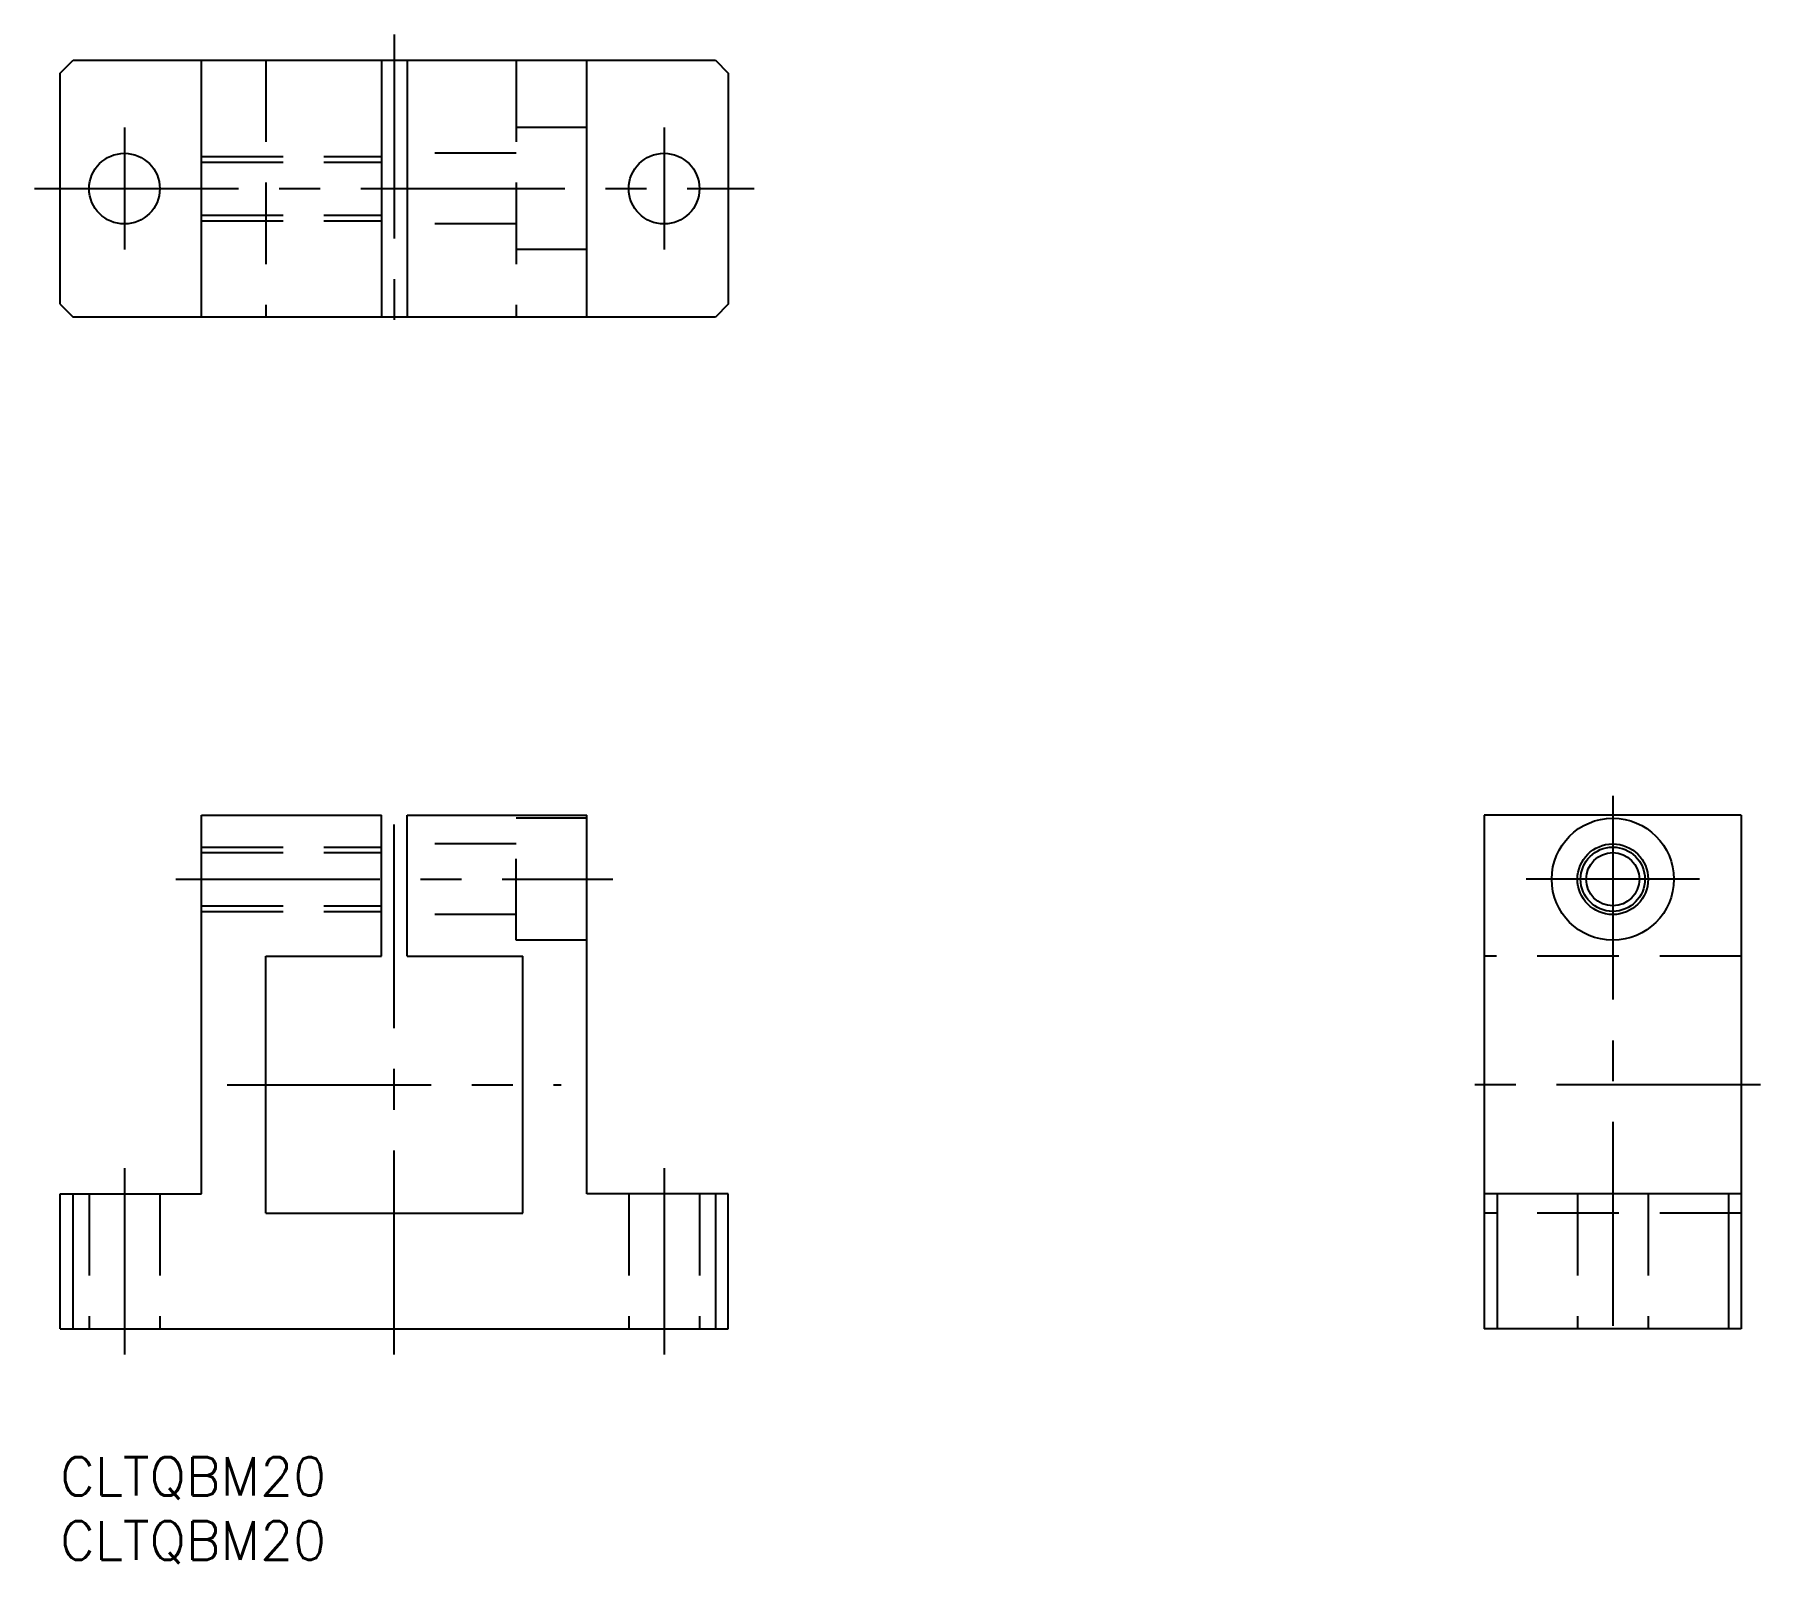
# Model space of a CAD drawing. Extents: x -2 to 132, y -8 to 111.
import ezdxf

# ---------------------------------------------------------------- set-up
doc = ezdxf.new("R2010")
doc.units = 0
doc.header["$LTSCALE"] = 0.5
doc.linetypes.add('CENTER', pattern=[50.8, 31.75, -6.35, 6.35, -6.35])
doc.linetypes.add('DASHED', pattern=[19.05, 12.7, -6.35])
doc.layers.get('0').update_dxf_attribs({"linetype": 'CONTINUOUS'})
doc.layers.add('CENTER', color=1, linetype='CENTER')
doc.styles.get("Standard").update_dxf_attribs({"font": 'txt.shx', "height": 3, "bigfont": 'bigfont.shx'})

# ---------------------------------------------------------------- blocks, each defined once
blk = doc.blocks.new('*U3')
at = {"color": 7, "linetype": 'CONTINUOUS'}
blk.add_text('CLTQBM20', height=3, dxfattribs=at).set_placement((0, -3))
blk = doc.blocks.new('*U4')
at = {"color": 7, "linetype": 'CONTINUOUS'}
blk.add_text('CLTQBM20', height=3, dxfattribs=at).set_placement((0, -8))

msp = doc.modelspace()

# ---------------------------------------------------------------- linework, layer by layer
at = {"color": 7, "linetype": 'CONTINUOUS'}
for p, q in [((0, 107.78), (1, 108.78)), ((0, 89.78), (0, 107.78)), ((1, 108.78), (51, 108.78)), ((11, 88.78), (11, 108.78)), ((25, 108.78), (25, 88.78)), ((27, 108.78), (27, 88.78)), ((41, 88.78), (41, 108.78)), ((51, 108.78), (52, 107.78)), ((52, 107.78), (52, 89.78)), ((0, 89.78), (1, 88.78)), ((51, 88.78), (1, 88.78)), ((52, 89.78), (51, 88.78)), ((11, 50), (25, 50)), ((11, 20.5), (11, 50)), ((25, 39), (25, 50)), ((27, 50), (41, 50)), ((27, 39), (27, 50)), ((41, 20.5), (41, 50)), ((130.84, 50), (110.84, 50)), ((110.84, 50), (110.84, 10)), ((130.84, 50), (130.84, 10)), ((16, 19), (16, 39)), ((16, 39), (25, 39)), ((27, 39), (36, 39)), ((36, 19), (36, 39)), ((0, 10), (0, 20.5)), ((0, 20.5), (11, 20.5)), ((1, 10), (1, 20.5)), ((52, 20.5), (41, 20.5)), ((51, 20.5), (51, 10)), ((52, 10), (52, 20.5)), ((130.84, 20.5), (110.84, 20.5)), ((111.84, 20.5), (111.84, 10)), ((129.84, 20.5), (129.84, 10)), ((16, 19), (36, 19)), ((0, 10), (52, 10)), ((130.84, 10), (110.84, 10))]:
    msp.add_line(p, q, dxfattribs=at)
at = {"color": 3, "linetype": 'DASHED'}
for p, q in [((16, 108.78), (16, 88.78)), ((35.5, 108.78), (35.5, 88.78)), ((41, 103.53), (35.5, 103.53)), ((11, 101.28), (25, 101.28)), ((11, 100.85), (25, 100.85)), ((35.5, 101.53), (27, 101.53)), ((11, 96.71), (25, 96.71)), ((11, 96.28), (25, 96.28)), ((35.5, 96.03), (27, 96.03)), ((41, 94.03), (35.5, 94.03)), ((41, 49.75), (35.5, 49.75)), ((35.5, 40.25), (35.5, 49.75)), ((11, 47.5), (25, 47.5)), ((11, 47.07), (25, 47.07)), ((35.5, 47.75), (27, 47.75)), ((11, 42.93), (25, 42.93)), ((11, 42.5), (25, 42.5)), ((35.5, 42.25), (27, 42.25)), ((41, 40.25), (35.5, 40.25)), ((130.84, 39), (110.84, 39)), ((2.25, 20.5), (2.25, 10)), ((7.75, 20.5), (7.75, 10)), ((44.25, 20.5), (44.25, 10)), ((49.75, 20.5), (49.75, 10)), ((118.09, 20.5), (118.09, 10)), ((123.59, 20.5), (123.59, 10)), ((130.84, 19), (110.84, 19))]:
    msp.add_line(p, q, dxfattribs=at)
at = {"color": 7, "linetype": 'CONTINUOUS'}
for centre, radius in [((5, 98.78), 2.75), ((47, 98.78), 2.75), ((120.84, 45), 4.75), ((120.84, 45), 2.75), ((120.84, 45), 2.07)]:
    msp.add_circle(centre, radius, dxfattribs=at)
at = {"color": 3, "linetype": 'CONTINUOUS'}
msp.add_circle((120.84, 45), 2.5, dxfattribs=at)
at = {"layer": 'CENTER', "color": 1, "linetype": 'CENTER'}
for p, q in [((26, 110.78), (26, 86.78)), ((5, 103.53), (5, 94.03)), ((47, 103.53), (47, 94.03)), ((-2, 98.78), (54, 98.78)), ((26, 8), (26, 52)), ((120.84, 51.5), (120.84, 8.5)), ((9, 45), (43, 45)), ((127.59, 45), (114.09, 45)), ((13, 29), (39, 29)), ((132.34, 29), (109.34, 29)), ((5, 22.5), (5, 8)), ((47, 22.5), (47, 8))]:
    msp.add_line(p, q, dxfattribs=at)

# ---------------------------------------------------------------- block references
at = {"color": 7, "linetype": 'CONTINUOUS'}
for name in ['*U3', '*U4']:
    msp.add_blockref(name, (0, 0), dxfattribs=at)

doc.saveas('drawing.dxf')
